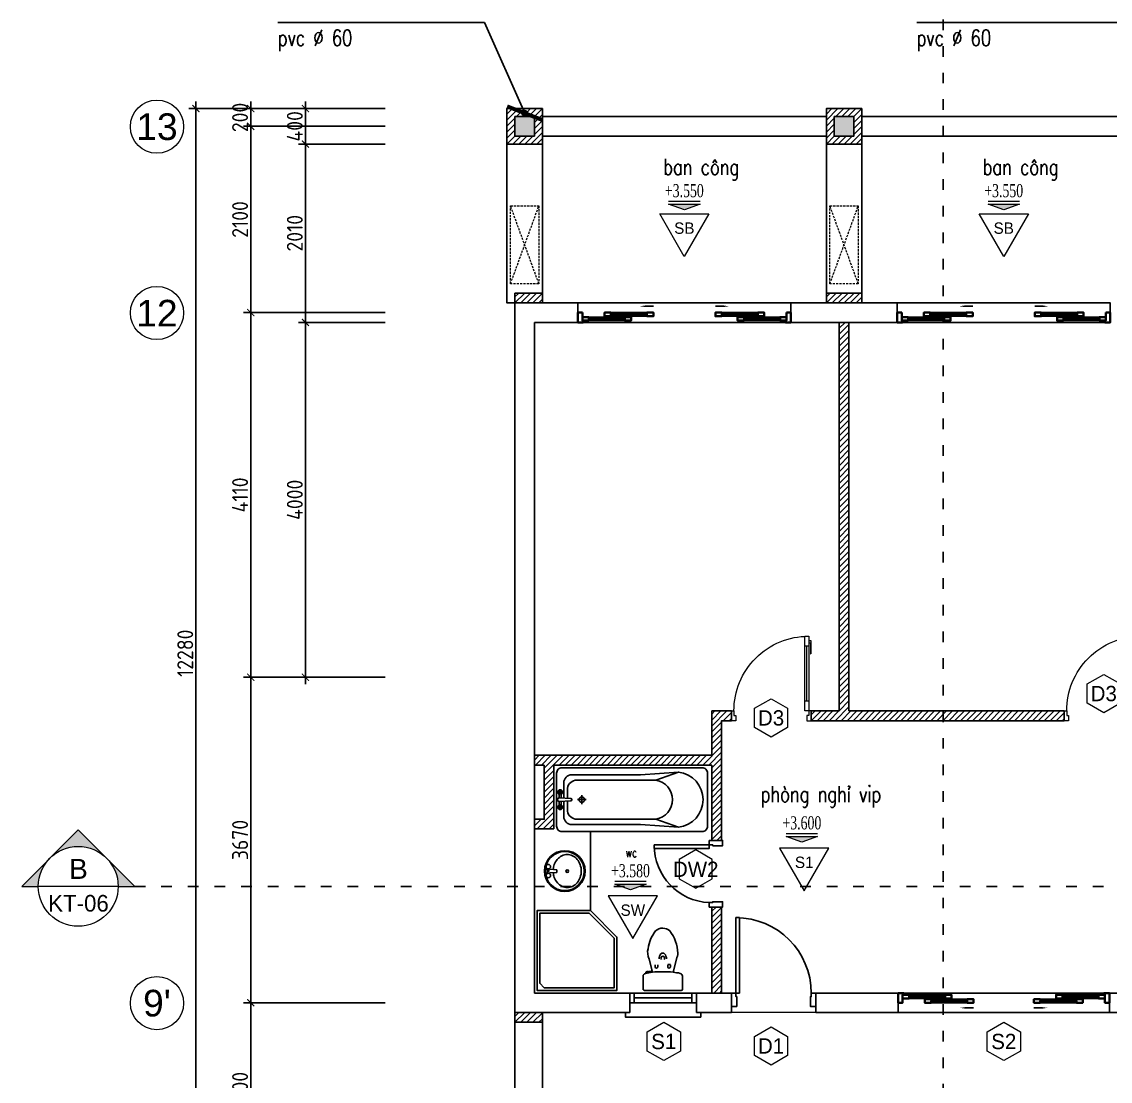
# Model space of a CAD drawing. Header units: inches. Extents: x 7154 to 95401, y -113037 to 84761.
# Drawn here: x 31589 to 43858, y -16847 to -4904 of the extents above; entities that cross this region are included whole.
import ezdxf
from ezdxf.enums import TextEntityAlignment as Align

# ---------------------------------------------------------------- set-up
doc = ezdxf.new("R2010")
doc.units = ezdxf.units.IN
doc.header["$MEASUREMENT"] = 0
doc.linetypes.add('ACAD_ISO03W100', pattern=[30, 12, -18])
doc.linetypes.add('HIDDEN', pattern=[0.375, 0.25, -0.125])
doc.layers.get('DEFPOINTS').update_dxf_attribs({"color": 2})
for name, color, linetype in [('1', 1, 'Continuous'), ('Dim', 144, 'Continuous'), ('HATCH', 8, 'Continuous'), ('MURC', 7, 'Continuous'), ('NOITHAT', 8, 'Continuous'), ('TEXT', 2, 'Continuous'), ('THAY', 9, 'Continuous'), ('tuong', 4, 'Continuous')]:
    doc.layers.add(name, color=color, linetype=linetype)
for name, color, linetype, lineweight in [('HACTH', 252, 'Continuous', 5), ('N-CUA', 254, 'Continuous', 18), ('NETMANH', 43, 'Continuous', 15), ('NEW', 2, 'Continuous', 35), ('ZONES', 7, 'Continuous', 18)]:
    doc.layers.add(name, color=color, linetype=linetype, lineweight=lineweight)
doc.styles.add('ARIALH', font='VnArialH.TTF')
doc.styles.add('AVANTH', font='VnAvantH.TTF')
doc.styles.add('ISOCP', font='isocp.shx')
doc.styles.add('VNS', font='vntimeh.shx', dxfattribs={"width": 0.7})
doc.styles.add('VNSIMLI', font='vnsimli.shx', dxfattribs={"width": 0.75})
doc.dimstyles.new('1-100', dxfattribs={"dimtxt": 180, "dimasz": 80, "dimexe": 80, "dimexo": 0, "dimgap": 30, "dimtad": 1, "dimdec": 0, "dimzin": 0, "dimdsep": 46, "dimtxsty": 'ISOCP', "dimblk1": 'ARCHTICK', "dimblk2": 'ARCHTICK', "dimsah": 1, "dimcen": 0.09, "dimdle": 80, "dimclrd": 8, "dimclre": 8, "dimclrt": 6, "dimadec": 0, "dimazin": 0, "dimtfac": 1, "dimtdec": 0, "dimtix": 1, "dimtmove": 2, "dimatfit": 3, "dimldrblk": 'ARCHTICK', "dimfxl": 80, "dimtolj": 1, "dimtzin": 0, "dimarcsym": 0})
doc.dimstyles.new('100x2nn', dxfattribs={"dimscale": 2, "dimtxt": 180, "dimasz": 80, "dimexe": 80, "dimexo": 0, "dimgap": 30, "dimtad": 1, "dimdec": 0, "dimzin": 0, "dimdsep": 46, "dimtxsty": 'ISOCP', "dimblk1": 'ARCHTICK', "dimblk2": 'ARCHTICK', "dimsah": 1, "dimcen": 0.09, "dimdle": 80, "dimclrd": 8, "dimclre": 8, "dimclrt": 7, "dimadec": 0, "dimazin": 0, "dimtfac": 1, "dimtdec": 0, "dimtmove": 2, "dimatfit": 3, "dimldrblk": 'ARCHTICK', "dimfxl": 80, "dimtolj": 1, "dimtzin": 0, "dimarcsym": 0})

# ---------------------------------------------------------------- blocks, each defined once
blk = doc.blocks.new('_ArchTick')
at = {"color": 0, "linetype": 'ByBlock', "const_width": 0.15}
blk.add_lwpolyline([(-0.5, -0.5), (0.5, 0.5)], dxfattribs=at)
blk = doc.blocks.new('*D64')
at = {"layer": 'DEFPOINTS', "color": 0}
for p in [(35687, -5883), (34787, -6283), (35687, -6283)]:
    blk.add_point(p, dxfattribs=at)
at = {"layer": 'Dim', "color": 8, "lineweight": -2}
for p, q in [((35687, -5883), (34707, -5883)), ((34787, -5883), (34787, -5803)), ((34787, -5883), (34787, -6283)), ((35687, -6283), (34707, -6283)), ((34787, -6283), (34787, -6363))]:
    blk.add_line(p, q, dxfattribs=at)
at = {"layer": 'Dim', "color": 8, "lineweight": -2, "xscale": 80, "yscale": 80, "zscale": 80}
for p, rotation in [((34787, -5883), 270), ((34787, -6283), 90)]:
    blk.add_blockref('_ArchTick', p, dxfattribs=dict(at, rotation=rotation))
at = {"layer": 'Dim', "color": 6, "insert": (34667, -6083), "char_height": 180, "attachment_point": 5, "rotation": 90, "style": 'ISOCP'}
blk.add_mtext('\\A1;400', dxfattribs=at)
blk = doc.blocks.new('*D65')
at = {"layer": 'DEFPOINTS', "color": 0}
for p in [(35687, -6283), (34787, -8293), (35687, -8293)]:
    blk.add_point(p, dxfattribs=at)
at = {"layer": 'Dim', "color": 8, "lineweight": -2}
for p, q in [((34787, -6203), (34787, -8373)), ((35687, -6283), (34707, -6283)), ((35687, -8293), (34707, -8293))]:
    blk.add_line(p, q, dxfattribs=at)
at = {"layer": 'Dim', "color": 8, "lineweight": -2, "xscale": 80, "yscale": 80, "zscale": 80}
for p, rotation in [((34787, -6283), 90), ((34787, -8293), 270)]:
    blk.add_blockref('_ArchTick', p, dxfattribs=dict(at, rotation=rotation))
at = {"layer": 'Dim', "color": 6, "insert": (34667, -7288), "char_height": 180, "attachment_point": 5, "rotation": 90, "style": 'ISOCP'}
blk.add_mtext('\\A1;2010', dxfattribs=at)
blk = doc.blocks.new('*D66')
at = {"layer": 'DEFPOINTS', "color": 0}
for p in [(35687, -8293), (34787, -12293), (35687, -12293)]:
    blk.add_point(p, dxfattribs=at)
at = {"layer": 'Dim', "color": 8, "lineweight": -2}
for p, q in [((34787, -8213), (34787, -12373)), ((35687, -8293), (34707, -8293)), ((35687, -12293), (34707, -12293))]:
    blk.add_line(p, q, dxfattribs=at)
at = {"layer": 'Dim', "color": 8, "lineweight": -2, "xscale": 80, "yscale": 80, "zscale": 80}
for p, rotation in [((34787, -8293), 90), ((34787, -12293), 270)]:
    blk.add_blockref('_ArchTick', p, dxfattribs=dict(at, rotation=rotation))
at = {"layer": 'Dim', "color": 6, "insert": (34667, -10293), "char_height": 180, "attachment_point": 5, "rotation": 90, "style": 'ISOCP'}
blk.add_mtext('\\A1;4000', dxfattribs=at)
blk = doc.blocks.new('*D67')
at = {"layer": 'DEFPOINTS', "color": 0}
for p in [(35687, -6083), (34170, -8183), (35687, -8183)]:
    blk.add_point(p, dxfattribs=at)
at = {"layer": 'Dim', "color": 8, "lineweight": -2}
for p, q in [((34170, -6003), (34170, -8263)), ((35687, -6083), (34090, -6083)), ((35687, -8183), (34090, -8183))]:
    blk.add_line(p, q, dxfattribs=at)
at = {"layer": 'Dim', "color": 8, "lineweight": -2, "xscale": 80, "yscale": 80, "zscale": 80}
for p, rotation in [((34170, -6083), 90), ((34170, -8183), 270)]:
    blk.add_blockref('_ArchTick', p, dxfattribs=dict(at, rotation=rotation))
at = {"layer": 'Dim', "color": 6, "insert": (34050, -7133), "char_height": 180, "attachment_point": 5, "rotation": 90, "style": 'ISOCP'}
blk.add_mtext('\\A1;2100', dxfattribs=at)
blk = doc.blocks.new('*D68')
at = {"layer": 'DEFPOINTS', "color": 0}
for p in [(35687, -8183), (34170, -12293), (35687, -12293)]:
    blk.add_point(p, dxfattribs=at)
at = {"layer": 'Dim', "color": 8, "lineweight": -2}
for p, q in [((35687, -8183), (34090, -8183)), ((34170, -8103), (34170, -12373)), ((35687, -12293), (34090, -12293))]:
    blk.add_line(p, q, dxfattribs=at)
at = {"layer": 'Dim', "color": 8, "lineweight": -2, "xscale": 80, "yscale": 80, "zscale": 80}
for p, rotation in [((34170, -8183), 90), ((34170, -12293), 270)]:
    blk.add_blockref('_ArchTick', p, dxfattribs=dict(at, rotation=rotation))
at = {"layer": 'Dim', "color": 6, "insert": (34050, -10238), "char_height": 180, "attachment_point": 5, "rotation": 90, "style": 'ISOCP'}
blk.add_mtext('\\A1;4110', dxfattribs=at)
blk = doc.blocks.new('*D69')
at = {"layer": 'DEFPOINTS', "color": 0}
for p in [(35687, -12293), (34170, -15963), (35687, -15963)]:
    blk.add_point(p, dxfattribs=at)
at = {"layer": 'Dim', "color": 8, "lineweight": -2}
for p, q in [((34170, -12213), (34170, -16043)), ((35687, -12293), (34090, -12293)), ((35687, -15963), (34090, -15963))]:
    blk.add_line(p, q, dxfattribs=at)
at = {"layer": 'Dim', "color": 8, "lineweight": -2, "xscale": 80, "yscale": 80, "zscale": 80}
for p, rotation in [((34170, -12293), 90), ((34170, -15963), 270)]:
    blk.add_blockref('_ArchTick', p, dxfattribs=dict(at, rotation=rotation))
at = {"layer": 'Dim', "color": 6, "insert": (34050, -14128), "char_height": 180, "attachment_point": 5, "rotation": 90, "style": 'ISOCP'}
blk.add_mtext('\\A1;3670', dxfattribs=at)
blk = doc.blocks.new('*D70')
at = {"layer": 'DEFPOINTS', "color": 0}
for p in [(35687, -15963), (34170, -17963), (35687, -17963)]:
    blk.add_point(p, dxfattribs=at)
at = {"layer": 'Dim', "color": 8, "lineweight": -2}
for p, q in [((34170, -15883), (34170, -18043)), ((35687, -15963), (34090, -15963)), ((35687, -17963), (34090, -17963))]:
    blk.add_line(p, q, dxfattribs=at)
at = {"layer": 'Dim', "color": 8, "lineweight": -2, "xscale": 80, "yscale": 80, "zscale": 80}
for p, rotation in [((34170, -15963), 90), ((34170, -17963), 270)]:
    blk.add_blockref('_ArchTick', p, dxfattribs=dict(at, rotation=rotation))
at = {"layer": 'Dim', "color": 6, "insert": (34050, -16963), "char_height": 180, "attachment_point": 5, "rotation": 90, "style": 'ISOCP'}
blk.add_mtext('\\A1;2000', dxfattribs=at)
blk = doc.blocks.new('AXIS')
at = {"layer": 'ZONES'}
blk.add_circle((0, 0), 300, dxfattribs=at)
at = {"layer": 'ZONES', "style": 'ARIALH'}
blk.add_attdef('TENTRUCDINHVI', text='', height=300, dxfattribs=at).set_placement((0, 0), align=Align.MIDDLE)
blk = doc.blocks.new('*D71')
at = {"layer": 'DEFPOINTS', "color": 0}
for p in [(34170, -5883), (35687, -5883), (35687, -6083)]:
    blk.add_point(p, dxfattribs=at)
at = {"layer": 'Dim', "color": 8, "lineweight": -2}
for p, q in [((35687, -5883), (34090, -5883)), ((34170, -5883), (34170, -5803)), ((34170, -6083), (34170, -5883)), ((35687, -6083), (34090, -6083)), ((34170, -6083), (34170, -6163))]:
    blk.add_line(p, q, dxfattribs=at)
at = {"layer": 'Dim', "color": 8, "lineweight": -2, "xscale": 80, "yscale": 80, "zscale": 80}
for p, rotation in [((34170, -5883), 270), ((34170, -6083), 90)]:
    blk.add_blockref('_ArchTick', p, dxfattribs=dict(at, rotation=rotation))
at = {"layer": 'Dim', "color": 6, "insert": (34050, -5983), "char_height": 180, "attachment_point": 5, "rotation": 90, "style": 'ISOCP'}
blk.add_mtext('\\A1;200', dxfattribs=at)
blk = doc.blocks.new('*D73')
at = {"layer": 'DEFPOINTS', "color": 0}
for p in [(33552, -5883), (35687, -5883), (35687, -18163)]:
    blk.add_point(p, dxfattribs=at)
at = {"layer": 'Dim', "color": 8, "lineweight": -2}
for p, q in [((35687, -5883), (33472, -5883)), ((33552, -18243), (33552, -5803)), ((35687, -18163), (33472, -18163))]:
    blk.add_line(p, q, dxfattribs=at)
at = {"layer": 'Dim', "color": 8, "lineweight": -2, "xscale": 80, "yscale": 80, "zscale": 80}
for p, rotation in [((33552, -5883), 90), ((33552, -18163), 270)]:
    blk.add_blockref('_ArchTick', p, dxfattribs=dict(at, rotation=rotation))
at = {"layer": 'Dim', "color": 6, "insert": (33432, -12023), "char_height": 180, "attachment_point": 5, "rotation": 90, "style": 'ISOCP'}
blk.add_mtext('\\A1;12280', dxfattribs=at)
blk = doc.blocks.new('SEC2')
h = blk.add_hatch(color=256)
h.paths.add_polyline_path([(-849, 0), (-424, 424, 0.198912), (-600, 0)])
h.paths.add_polyline_path([(-424, 424), (0, 849), (424, 424, 0.198912), (0, 600, 0.198912)])
h.paths.add_polyline_path([(600, 0, 0.198912), (424, 424), (849, 0)])
blk.add_lwpolyline([(600, 0), (849, 0), (0, 849), (-849, 0), (-600, 0)])
at = {"layer": 'ZONES'}
blk.add_line((600, 0), (-600, 0), dxfattribs=at)
blk.add_circle((0, 0), 600, dxfattribs=at)
for tag, height, style, p in [('TENMATCAT', 300, 'ARIALH', (4, 262)), ('KT', 250, 'AVANTH', (4, -254))]:
    blk.add_attdef(tag, text='', height=height, dxfattribs=dict(at, style=style)).set_placement(p, align=Align.MIDDLE)
blk = doc.blocks.new('btam_720x1700')
for points in [[(-660, 0), (-60, 0, -0.414214), (0, -60), (0, -1640, -0.414214), (-60, -1700), (-660, -1700, -0.414214), (-720, -1640), (-720, -60, -0.414214)], [(-373, -160, 1), (-347, -160), (-340, -28), (-340, -28, 1), (-380, -28)]]:
    blk.add_lwpolyline(points, format="xyb", close=True)
for points in [[(-580, -1120), (-670, -1375), (-670, -1375), (-640, -946), (-640, -946), (-640, -170, -0.414214), (-550, -80), (-377, -80)], [(-345, -122), (-230, -122, -0.374368), (-140, -230), (-140, -1120, -0.840909), (-580, -1120), (-580, -230, -0.374368), (-490, -122), (-375, -122)], [(-343, -80), (-170, -80, -0.414214), (-80, -170), (-80, -946), (-80, -946), (-50, -1375), (-140, -1120)], [(-50, -1375, -0.887097), (-670, -1375)]]:
    blk.add_lwpolyline(points, format="xyb")
for points in [[(-418, -40), (-472, -40)], [(-445, -67), (-445, -13)], [(-421, -29), (-380, -29)], [(-421, -51), (-379, -51)], [(-299, -51), (-341, -51)], [(-299, -29), (-340, -29)], [(-302, -40), (-248, -40)], [(-275, -67), (-275, -13)], [(-360, -235), (-360, -332)], [(-409, -284), (-311, -284)]]:
    blk.add_lwpolyline(points)
for centre, radius in [((-445, -40), 27), ((-445, -40), 16.2), ((-275, -40), 27), ((-275, -40), 16.2), ((-360, -284), 31.3)]:
    blk.add_circle(centre, radius)
blk = doc.blocks.new('15410stpd02')
for p, q in [((-191, -209), (-189, -197)), ((-131, -217), (-191, -209)), ((-189, -197), (-166, -200)), ((-185, -197), (-184, -194)), ((-171, -199), (-170, -196)), ((-168, -212), (-166, -200)), ((-156, -352), (-119, -204)), ((-129, -203), (-131, -217)), ((-130, -205), (-131, -217)), ((152, -352), (115, -204)), ((55, -290), (85, -290))]:
    blk.add_line(p, q)
blk.add_lwpolyline([(115, -204, 0.023182), (194, -191, 0.332452), (220, -158), (220, -14), (216, -3), (206, 1), (-209, 1, 0.414214), (-224, -14), (-224, -158, 0.332452), (-197, -191, 0.023182), (-119, -204), (-156, -352, 0.164454), (-168, -469, 0.125963), (-84, -669, 0.225274), (-2, -699, 0.221948), (79, -669, 0.155371), (168, -420, 0.098638), (152, -352)], format="xyb", close=True)
for points in [[(-119, -204, 0.049618), (115, -204, -0.049618)], [(-88, -287), (-88, -261, -0.683549), (-59, -261), (-59, -287)], [(-43, -353, 0.174873), (-22, -411, 0.411833), (19, -411, 0.174873), (40, -353, -182.051983)], [(85, -287), (85, -261, 0.683549), (55, -261), (55, -287)]]:
    blk.add_lwpolyline(points, format="xyb")
at = {"extrusion": (0, 0, -1)}
for centre, major_axis, start_param, end_param in [((-177, -197), (11.8, -11.8), 0.331373, 1.527713), ((-2, -363), (-14.9, -14.9), 3.156371, 7.839204)]:
    blk.add_ellipse(centre, major_axis=major_axis, ratio=1, start_param=start_param, end_param=end_param, dxfattribs=at)
blk = doc.blocks.new('A$C493B10EF')
at = {"layer": 'NOITHAT'}
for p, q in [((42, 155), (71, 105)), ((66, 169), (68, 167)), ((74, 165), (144, 197)), ((158, 172), (96, 128)), ((144, 197), (158, 172)), ((94, 121), (96, 119))]:
    blk.add_line(p, q, dxfattribs=at)
blk.add_lwpolyline([(109, 180, -0.064435), (91, 234, -0.091719), (91, 302, -0.103599), (116, 363, -0.113912), (161, 405, -0.113912), (219, 423, -0.103599), (285, 414, -0.091719), (344, 379, -0.084785), (391, 323, -0.084785), (416, 254, -0.091719), (416, 186, -0.103599), (391, 124, -0.113912), (347, 83, -0.113912), (289, 65, -0.103599), (223, 74, -0.091719), (164, 108, -0.064435), (126, 150, -0.084785)], format="xyb", dxfattribs=at)
for centre, radius in [((230, 230), 230), ((230, 230), 220), ((254, 244), 15), ((44, 180), 25), ((69, 137), 8), ((94, 94), 25)]:
    blk.add_circle(centre, radius, dxfattribs=at)
for centre, start, end in [((72, 169), 210, 294.6091), ((98, 124), 125.3909, 210)]:
    blk.add_arc(centre, 5, start, end, dxfattribs=at)
blk = doc.blocks.new('CAODO')
blk.add_hatch(color=256).paths.add_polyline_path([(0, 0), (-225, 80), (225, 80)])
blk.add_line((-225, 124), (225, 124))
blk.add_lwpolyline([(0, 0), (-225, 80), (225, 80), (0, 0)])
at = {"layer": 'ZONES', "style": 'VNS', "width": 0.7}
blk.add_attdef('CAODO', text='', height=187, dxfattribs=at).set_placement((0, 274), align=Align.MIDDLE)
blk = doc.blocks.new('MAT')
blk.add_lwpolyline([(-11, 95), (508, 995), (-531, 995)], close=True)
at = {"layer": 'ZONES', "style": 'AVANTH'}
blk.add_attdef('DS', text='', height=240, dxfattribs=at).set_placement((-11, 695), align=Align.MIDDLE)
blk = doc.blocks.new('D-W')
blk.add_lwpolyline([(0, 0), (-260, -150), (-260, -450), (0, -600), (260, -450), (260, -150)], close=True)
at = {"layer": 'ZONES', "style": 'AVANTH'}
blk.add_attdef('DS', text='', height=240, dxfattribs=at).set_placement((0, -300), align=Align.MIDDLE)
blk = doc.blocks.new('c900')
blk.add_line((51, 224), (51, 839))
for points in [[(29, 903), (4, 903), (4, 755)], [(29, 878), (9, 878), (9, 755), (4, 755)], [(29, 839), (74, 839), (74, 953), (29, 953), (29, 839)], [(74, 224), (74, 869)], [(29, 854), (29, 209)], [(74, 224), (29, 224), (29, 110), (74, 110), (74, 224)]]:
    blk.add_lwpolyline(points)
for points in [[(0, 0), (0, 110), (29, 110), (29, 57), (50, 57), (50, 0)], [(900, 0), (900, 110), (871, 110), (871, 57), (850, 57), (850, 0)]]:
    blk.add_lwpolyline(points, close=True)
at = {"layer": 'NETMANH'}
blk.add_arc((33, 114), 838, 359.6929, 90.3071, dxfattribs=at)

msp = doc.modelspace()

# ---------------------------------------------------------------- hatches: boundary and pattern name
at = {"layer": 'HACTH'}
h = msp.add_hatch(dxfattribs=at)
h.set_pattern_fill('ANSI31', color=256, scale=15, style=0)
h.set_pattern_definition([(45, (37058.09, -6283.284), (-33.676, 33.676), [])])
h.paths.add_polyline_path([(37458.1, -5883.3), (37058.1, -5883.3), (37058.1, -6283.3), (37458.1, -6283.3)])
h.paths.add_polyline_path([(37368.1, -5973.3), (37368.1, -6193.3), (37148.1, -6193.3), (37148.1, -5973.3)], flags=16)
h.paths.add_polyline_path([(37228.1, -5934.5, -1), (37288.1, -5934.5, -1)], flags=16)
h = msp.add_hatch(dxfattribs=at)
h.set_pattern_fill('ANSI31', color=256, scale=15, style=0)
h.set_pattern_definition([(45, (40658.09, -6283.284), (-33.676, 33.676), [])])
h.paths.add_polyline_path([(41058.1, -5883.3), (40658.1, -5883.3), (40658.1, -6283.3), (41058.1, -6283.3)])
h.paths.add_polyline_path([(40968.1, -5973.3), (40968.1, -6193.3), (40748.1, -6193.3), (40748.1, -5973.3)], flags=16)
h = msp.add_hatch(dxfattribs=at)
h.set_pattern_fill('ANSI31', color=256, scale=15, style=0)
h.set_pattern_definition([(45, (37148.09, -8073.284), (-33.676, 33.676), [])])
h.paths.add_polyline_path([(37458.1, -7963.3), (37148.1, -7963.3), (37148.1, -8073.3), (37458.1, -8073.3)])
h = msp.add_hatch(dxfattribs=at)
h.set_pattern_fill('ANSI31', color=256, scale=15, style=0)
h.set_pattern_definition([(45, (40658.09, -8073.22), (-33.676, 33.676), [])])
h.paths.add_polyline_path([(41058.1, -7963.3), (40658.1, -7963.3), (40658.1, -8073.2), (41058.1, -8073.2)])
h = msp.add_hatch(dxfattribs=at)
h.set_pattern_fill('ANSI31', color=256, scale=15, style=0)
h.set_pattern_definition([(45, (40488.09, -12783.284), (-33.67596, 33.67596), [])])
h.paths.add_polyline_path([(43338.1, -12673.3), (40913.1, -12673.3), (40913.1, -8293.1), (40803.1, -8293.1), (40803.1, -12673.3), (40488.1, -12673.3), (40488.1, -12783.3), (43338.1, -12783.3)])
h = msp.add_hatch(dxfattribs=at)
h.set_pattern_fill('ANSI31', color=256, scale=15, style=0)
h.set_pattern_definition([(45, (37368.09, -15853.284), (-33.67596, 33.67596), [])])
h.paths.add_polyline_path([(39478.1, -14883.3), (39368.1, -14883.3), (39368.1, -15853.3), (39478.1, -15853.3)])
h.paths.add_polyline_path([(39478.1, -12783.3), (39588.1, -12783.3), (39588.1, -12673.3), (39368.1, -12673.3), (39368.1, -13173.3), (37368.1, -13173.3), (37368.1, -13283.3), (37478.1, -13283.3), (37478.1, -13893.3), (37368.1, -13893.3), (37368.1, -14003.3), (37588.1, -14003.3), (37588.1, -13283.3), (37868.1, -13283.3), (39368.1, -13283.3), (39368.1, -14133.3), (39478.1, -14133.3)])
h = msp.add_hatch(dxfattribs=at)
h.set_pattern_fill('ANSI31', color=256, scale=15, style=0)
h.set_pattern_definition([(45, (37148.09, -16183.284), (-33.676, 33.676), [])])
h.paths.add_polyline_path([(37458.1, -16073.3), (37148.1, -16073.3), (37148.1, -16183.3), (37458.1, -16183.3)])
at = {"layer": 'HATCH'}
for points in [[(37368.1, -6193.3), (37148.1, -6193.3), (37148.1, -5973.3), (37368.1, -5973.3)], [(40968.1, -6193.3), (40748.1, -6193.3), (40748.1, -5973.3), (40968.1, -5973.3)]]:
    msp.add_hatch(color=256, dxfattribs=at).paths.add_polyline_path(points)

# ---------------------------------------------------------------- linework, layer by layer
at = {"layer": '1', "linetype": 'ACAD_ISO03W100', "ltscale": 10}
msp.add_line((41973.9, -22998.2), (41973.9, -3204.6), dxfattribs=at)
msp.add_lwpolyline([(32862.1, -14650.5), (61609, -14650.5), (61609, -9890.9), (69582.8, -9890.9)], dxfattribs=at)
at = {"layer": 'HACTH', "linetype": 'HIDDEN', "ltscale": 100}
for p, q in [((37417.9, -7857.6), (37098.3, -6980.2)), ((37098.3, -7857.6), (37417.9, -6980.2)), ((41017.9, -7857.6), (40698.3, -6980.2)), ((40698.3, -7857.6), (41017.9, -6980.2))]:
    msp.add_line(p, q, dxfattribs=at)
at = {"layer": 'HACTH'}
msp.add_line((40538.1, -16073.3), (39588.1, -16073.3), dxfattribs=at)
at = {"layer": 'HACTH', "linetype": 'HIDDEN', "ltscale": 100}
for points in [[(37417.9, -7857.6), (37098.3, -7857.6), (37098.3, -6980.2), (37417.9, -6980.2)], [(41017.9, -7857.6), (40698.3, -7857.6), (40698.3, -6980.2), (41017.9, -6980.2)]]:
    msp.add_lwpolyline(points, close=True, dxfattribs=at)
at = {"layer": 'HATCH', "linetype": 'Continuous'}
msp.add_line((41528.1, -15853.3), (43788.1, -15853.3), dxfattribs=at)
for points in [[(37858.1, -8073.3), (40258.1, -8073.3), (40258.1, -8293.3), (37858.1, -8293.3)], [(41458.1, -8073.1), (43858.1, -8073.1), (43858.1, -8293.3), (41458.1, -8293.3)]]:
    msp.add_lwpolyline(points, close=True, dxfattribs=at)
at = {"layer": 'MURC'}
for p, q in [((38622.8, -8111.3), (38708.1, -8111.3)), ((39493.4, -8111.3), (39408.1, -8111.3)), ((42222.8, -8111.3), (42308.1, -8111.3)), ((43093.4, -8111.3), (43008.1, -8111.3)), ((42232.8, -16020.3), (42318.1, -16020.3)), ((43083.4, -16020.3), (42998.1, -16020.3))]:
    msp.add_line(p, q, dxfattribs=at)
for points in [[(38636.1, -8206.3), (38230.1, -8206.3), (38230.1, -8200.3), (38636.1, -8200.3)], [(39480.1, -8206.3), (39886.1, -8206.3), (39886.1, -8200.3), (39480.1, -8200.3)], [(42236.1, -8206.3), (41830.1, -8206.3), (41830.1, -8200.3), (42236.1, -8200.3)], [(43080.1, -8206.3), (43486.1, -8206.3), (43486.1, -8200.3), (43080.1, -8200.3)], [(38386.1, -8256.3), (37980.1, -8256.3), (37980.1, -8250.3), (38386.1, -8250.3)], [(39730.1, -8256.3), (40136.1, -8256.3), (40136.1, -8250.3), (39730.1, -8250.3)], [(41986.1, -8256.3), (41580.1, -8256.3), (41580.1, -8250.3), (41986.1, -8250.3)], [(43330.1, -8256.3), (43736.1, -8256.3), (43736.1, -8250.3), (43330.1, -8250.3)], [(41996.1, -15890.3), (41590.1, -15890.3), (41590.1, -15896.3), (41996.1, -15896.3)], [(42246.1, -15940.3), (41840.1, -15940.3), (41840.1, -15946.3), (42246.1, -15946.3)], [(43070.1, -15940.3), (43476.1, -15940.3), (43476.1, -15946.3), (43070.1, -15946.3)], [(43320.1, -15890.3), (43726.1, -15890.3), (43726.1, -15896.3), (43320.1, -15896.3)]]:
    msp.add_lwpolyline(points, close=True, dxfattribs=at)
at = {"layer": 'NEW'}
for points in [[(37908.1, -8183.3), (37858.1, -8183.3), (37858.1, -8293.3), (37918.1, -8293.3), (37918.1, -8273.3)], [(37908.1, -8183.3), (37908.1, -8273.3), (37972.1, -8273.3), (37972.1, -8271.3), (37974.1, -8271.3), (37974.1, -8273.3), (37980.1, -8273.3), (37980.1, -8271.3), (37986.1, -8265.3), (37988.1, -8265.3), (37988.1, -8256.3), (37980.1, -8256.3), (37980.1, -8233.3), (37974.1, -8233.3), (37974.1, -8235.3), (37972.1, -8235.3), (37972.1, -8233.3), (37908.1, -8233.3)], [(40208.1, -8183.3), (40208.1, -8273.3), (40144.1, -8273.3), (40144.1, -8271.3), (40142.1, -8271.3), (40142.1, -8273.3), (40136.1, -8273.3), (40136.1, -8271.3), (40130.1, -8265.3), (40128.1, -8265.3), (40128.1, -8256.3), (40136.1, -8256.3), (40136.1, -8233.3), (40142.1, -8233.3), (40142.1, -8235.3), (40144.1, -8235.3), (40144.1, -8233.3), (40208.1, -8233.3)], [(40208.1, -8183.3), (40258.1, -8183.3), (40258.1, -8293.3), (40198.1, -8293.3), (40198.1, -8273.3)], [(41508.1, -8183.3), (41458.1, -8183.3), (41458.1, -8293.3), (41518.1, -8293.3), (41518.1, -8273.3)], [(41508.1, -8183.3), (41508.1, -8273.3), (41572.1, -8273.3), (41572.1, -8271.3), (41574.1, -8271.3), (41574.1, -8273.3), (41580.1, -8273.3), (41580.1, -8271.3), (41586.1, -8265.3), (41588.1, -8265.3), (41588.1, -8256.3), (41580.1, -8256.3), (41580.1, -8233.3), (41574.1, -8233.3), (41574.1, -8235.3), (41572.1, -8235.3), (41572.1, -8233.3), (41508.1, -8233.3)], [(43808.1, -8183.3), (43808.1, -8273.3), (43744.1, -8273.3), (43744.1, -8271.3), (43742.1, -8271.3), (43742.1, -8273.3), (43736.1, -8273.3), (43736.1, -8271.3), (43730.1, -8265.3), (43728.1, -8265.3), (43728.1, -8256.3), (43736.1, -8256.3), (43736.1, -8233.3), (43742.1, -8233.3), (43742.1, -8235.3), (43744.1, -8235.3), (43744.1, -8233.3), (43808.1, -8233.3)], [(43808.1, -8183.3), (43858.1, -8183.3), (43858.1, -8293.3), (43798.1, -8293.3), (43798.1, -8273.3)], [(41518.1, -15873.3), (41518.1, -15873.3), (41518.1, -15963.3), (41468.1, -15963.3), (41468.1, -15853.3), (41528.1, -15853.3), (41528.1, -15873.3)], [(41518.1, -15873.3), (41582.1, -15873.3), (41582.1, -15875.3), (41584.1, -15875.3), (41584.1, -15873.3), (41590.1, -15873.3), (41590.1, -15875.3), (41596.1, -15881.3), (41598.1, -15881.3), (41598.1, -15890.3), (41590.1, -15890.3), (41590.1, -15913.3), (41584.1, -15913.3), (41584.1, -15911.3), (41582.1, -15911.3), (41582.1, -15913.3), (41518.1, -15913.3)], [(43798.1, -15873.3), (43734.1, -15873.3), (43734.1, -15875.3), (43732.1, -15875.3), (43732.1, -15873.3), (43726.1, -15873.3), (43726.1, -15875.3), (43720.1, -15881.3), (43718.1, -15881.3), (43718.1, -15890.3), (43726.1, -15890.3), (43726.1, -15913.3), (43732.1, -15913.3), (43732.1, -15911.3), (43734.1, -15911.3), (43734.1, -15913.3), (43798.1, -15913.3)], [(43798.1, -15873.3), (43798.1, -15873.3), (43798.1, -15963.3), (43848.1, -15963.3), (43848.1, -15853.3), (43788.1, -15853.3), (43788.1, -15873.3)]]:
    msp.add_lwpolyline(points, dxfattribs=at)
for points in [[(38222.1, -8183.3), (38158.1, -8183.3), (38158.1, -8223.3), (38222.1, -8223.3), (38222.1, -8223.3), (38222.1, -8221.3), (38224.1, -8221.3), (38224.1, -8223.3), (38230.1, -8223.3), (38230.1, -8221.3), (38236.1, -8215.3), (38238.1, -8215.3), (38238.1, -8206.3), (38230.1, -8206.3), (38230.1, -8183.3), (38224.1, -8183.3), (38224.1, -8185.3), (38222.1, -8185.3)], [(38644.1, -8183.3), (38708.1, -8183.3), (38708.1, -8223.3), (38644.1, -8223.3), (38644.1, -8223.3), (38644.1, -8221.3), (38642.1, -8221.3), (38642.1, -8223.3), (38636.1, -8223.3), (38636.1, -8221.3), (38630.1, -8215.3), (38628.1, -8215.3), (38628.1, -8206.3), (38636.1, -8206.3), (38636.1, -8183.3), (38642.1, -8183.3), (38642.1, -8185.3), (38644.1, -8185.3)], [(39472.1, -8183.3), (39408.1, -8183.3), (39408.1, -8223.3), (39472.1, -8223.3), (39472.1, -8223.3), (39472.1, -8221.3), (39474.1, -8221.3), (39474.1, -8223.3), (39480.1, -8223.3), (39480.1, -8221.3), (39486.1, -8215.3), (39488.1, -8215.3), (39488.1, -8206.3), (39480.1, -8206.3), (39480.1, -8183.3), (39474.1, -8183.3), (39474.1, -8185.3), (39472.1, -8185.3)], [(39894.1, -8183.3), (39958.1, -8183.3), (39958.1, -8223.3), (39894.1, -8223.3), (39894.1, -8223.3), (39894.1, -8221.3), (39892.1, -8221.3), (39892.1, -8223.3), (39886.1, -8223.3), (39886.1, -8221.3), (39880.1, -8215.3), (39878.1, -8215.3), (39878.1, -8206.3), (39886.1, -8206.3), (39886.1, -8183.3), (39892.1, -8183.3), (39892.1, -8185.3), (39894.1, -8185.3)], [(41822.1, -8183.3), (41758.1, -8183.3), (41758.1, -8223.3), (41822.1, -8223.3), (41822.1, -8223.3), (41822.1, -8221.3), (41824.1, -8221.3), (41824.1, -8223.3), (41830.1, -8223.3), (41830.1, -8221.3), (41836.1, -8215.3), (41838.1, -8215.3), (41838.1, -8206.3), (41830.1, -8206.3), (41830.1, -8183.3), (41824.1, -8183.3), (41824.1, -8185.3), (41822.1, -8185.3)], [(42244.1, -8183.3), (42308.1, -8183.3), (42308.1, -8223.3), (42244.1, -8223.3), (42244.1, -8223.3), (42244.1, -8221.3), (42242.1, -8221.3), (42242.1, -8223.3), (42236.1, -8223.3), (42236.1, -8221.3), (42230.1, -8215.3), (42228.1, -8215.3), (42228.1, -8206.3), (42236.1, -8206.3), (42236.1, -8183.3), (42242.1, -8183.3), (42242.1, -8185.3), (42244.1, -8185.3)], [(43072.1, -8183.3), (43008.1, -8183.3), (43008.1, -8223.3), (43072.1, -8223.3), (43072.1, -8223.3), (43072.1, -8221.3), (43074.1, -8221.3), (43074.1, -8223.3), (43080.1, -8223.3), (43080.1, -8221.3), (43086.1, -8215.3), (43088.1, -8215.3), (43088.1, -8206.3), (43080.1, -8206.3), (43080.1, -8183.3), (43074.1, -8183.3), (43074.1, -8185.3), (43072.1, -8185.3)], [(43494.1, -8183.3), (43558.1, -8183.3), (43558.1, -8223.3), (43494.1, -8223.3), (43494.1, -8223.3), (43494.1, -8221.3), (43492.1, -8221.3), (43492.1, -8223.3), (43486.1, -8223.3), (43486.1, -8221.3), (43480.1, -8215.3), (43478.1, -8215.3), (43478.1, -8206.3), (43486.1, -8206.3), (43486.1, -8183.3), (43492.1, -8183.3), (43492.1, -8185.3), (43494.1, -8185.3)], [(38394.1, -8233.3), (38458.1, -8233.3), (38458.1, -8273.3), (38394.1, -8273.3), (38394.1, -8273.3), (38394.1, -8271.3), (38392.1, -8271.3), (38392.1, -8273.3), (38386.1, -8273.3), (38386.1, -8271.3), (38380.1, -8265.3), (38378.1, -8265.3), (38378.1, -8256.3), (38386.1, -8256.3), (38386.1, -8233.3), (38392.1, -8233.3), (38392.1, -8235.3), (38394.1, -8235.3)], [(39722.1, -8233.3), (39658.1, -8233.3), (39658.1, -8273.3), (39722.1, -8273.3), (39722.1, -8273.3), (39722.1, -8271.3), (39724.1, -8271.3), (39724.1, -8273.3), (39730.1, -8273.3), (39730.1, -8271.3), (39736.1, -8265.3), (39738.1, -8265.3), (39738.1, -8256.3), (39730.1, -8256.3), (39730.1, -8233.3), (39724.1, -8233.3), (39724.1, -8235.3), (39722.1, -8235.3)], [(41994.1, -8233.3), (42058.1, -8233.3), (42058.1, -8273.3), (41994.1, -8273.3), (41994.1, -8273.3), (41994.1, -8271.3), (41992.1, -8271.3), (41992.1, -8273.3), (41986.1, -8273.3), (41986.1, -8271.3), (41980.1, -8265.3), (41978.1, -8265.3), (41978.1, -8256.3), (41986.1, -8256.3), (41986.1, -8233.3), (41992.1, -8233.3), (41992.1, -8235.3), (41994.1, -8235.3)], [(43322.1, -8233.3), (43258.1, -8233.3), (43258.1, -8273.3), (43322.1, -8273.3), (43322.1, -8273.3), (43322.1, -8271.3), (43324.1, -8271.3), (43324.1, -8273.3), (43330.1, -8273.3), (43330.1, -8271.3), (43336.1, -8265.3), (43338.1, -8265.3), (43338.1, -8256.3), (43330.1, -8256.3), (43330.1, -8233.3), (43324.1, -8233.3), (43324.1, -8235.3), (43322.1, -8235.3)], [(41832.1, -15963.3), (41768.1, -15963.3), (41768.1, -15923.3), (41832.1, -15923.3), (41832.1, -15923.3), (41832.1, -15925.3), (41834.1, -15925.3), (41834.1, -15923.3), (41840.1, -15923.3), (41840.1, -15925.3), (41846.1, -15931.3), (41848.1, -15931.3), (41848.1, -15940.3), (41840.1, -15940.3), (41840.1, -15963.3), (41834.1, -15963.3), (41834.1, -15961.3), (41832.1, -15961.3)], [(42004.1, -15913.3), (42068.1, -15913.3), (42068.1, -15873.3), (42004.1, -15873.3), (42004.1, -15873.3), (42004.1, -15875.3), (42002.1, -15875.3), (42002.1, -15873.3), (41996.1, -15873.3), (41996.1, -15875.3), (41990.1, -15881.3), (41988.1, -15881.3), (41988.1, -15890.3), (41996.1, -15890.3), (41996.1, -15913.3), (42002.1, -15913.3), (42002.1, -15911.3), (42004.1, -15911.3)], [(42254.1, -15963.3), (42318.1, -15963.3), (42318.1, -15923.3), (42254.1, -15923.3), (42254.1, -15923.3), (42254.1, -15925.3), (42252.1, -15925.3), (42252.1, -15923.3), (42246.1, -15923.3), (42246.1, -15925.3), (42240.1, -15931.3), (42238.1, -15931.3), (42238.1, -15940.3), (42246.1, -15940.3), (42246.1, -15963.3), (42252.1, -15963.3), (42252.1, -15961.3), (42254.1, -15961.3)], [(43062.1, -15963.3), (42998.1, -15963.3), (42998.1, -15923.3), (43062.1, -15923.3), (43062.1, -15923.3), (43062.1, -15925.3), (43064.1, -15925.3), (43064.1, -15923.3), (43070.1, -15923.3), (43070.1, -15925.3), (43076.1, -15931.3), (43078.1, -15931.3), (43078.1, -15940.3), (43070.1, -15940.3), (43070.1, -15963.3), (43064.1, -15963.3), (43064.1, -15961.3), (43062.1, -15961.3)], [(43312.1, -15913.3), (43248.1, -15913.3), (43248.1, -15873.3), (43312.1, -15873.3), (43312.1, -15873.3), (43312.1, -15875.3), (43314.1, -15875.3), (43314.1, -15873.3), (43320.1, -15873.3), (43320.1, -15875.3), (43326.1, -15881.3), (43328.1, -15881.3), (43328.1, -15890.3), (43320.1, -15890.3), (43320.1, -15913.3), (43314.1, -15913.3), (43314.1, -15911.3), (43312.1, -15911.3)], [(43484.1, -15963.3), (43548.1, -15963.3), (43548.1, -15923.3), (43484.1, -15923.3), (43484.1, -15923.3), (43484.1, -15925.3), (43482.1, -15925.3), (43482.1, -15923.3), (43476.1, -15923.3), (43476.1, -15925.3), (43470.1, -15931.3), (43468.1, -15931.3), (43468.1, -15940.3), (43476.1, -15940.3), (43476.1, -15963.3), (43482.1, -15963.3), (43482.1, -15961.3), (43484.1, -15961.3)]]:
    msp.add_lwpolyline(points, close=True, dxfattribs=at)
at = {"layer": 'NOITHAT', "linetype": 'Continuous', "ltscale": 3}
msp.add_line((37998.1, -14923.3), (37998.1, -14033.3), dxfattribs=at)
at = {"layer": 'NOITHAT'}
for points in [[(39338.1, -14133.3), (39338.1, -14223.3), (38718.1, -14223.3), (38718.1, -14183.3), (39378.1, -14183.3)], [(39338.1, -14133.3), (39488.1, -14133.3), (39488.1, -14193.3), (39378.1, -14193.3), (39378.1, -14183.3)], [(39678.1, -15853.3), (39588.1, -15853.3), (39588.1, -16003.3), (39648.1, -16003.3), (39648.1, -15893.3), (39638.1, -15893.3), (39638.1, -15003.3)], [(39678.1, -15853.3), (39678.1, -15003.3), (39638.1, -15003.3)]]:
    msp.add_lwpolyline(points, dxfattribs=at)
for points in [[(39338.1, -14883.3), (39488.1, -14883.3), (39488.1, -14823.3), (39378.1, -14823.3), (39378.1, -14833.3), (39338.1, -14833.3)], [(40538.1, -15853.3), (40538.1, -16003.3), (40478.1, -16003.3), (40478.1, -15893.3), (40488.1, -15893.3), (40488.1, -15853.3)]]:
    msp.add_lwpolyline(points, close=True, dxfattribs=at)
at = {"layer": 'NOITHAT', "linetype": 'Continuous', "ltscale": 3}
for points in [[(37998.1, -14923.3), (37398.1, -14923.3), (37398.1, -15823.3), (38298.1, -15823.3), (38298.1, -15223.3)], [(37985.7, -14953.3), (37428.1, -14953.3), (37428.1, -15743.3), (37478.1, -15793.3), (38268.1, -15793.3), (38268.1, -15235.7)]]:
    msp.add_lwpolyline(points, close=True, dxfattribs=at)
at = {"layer": 'NOITHAT'}
for centre, radius, start, end in [((39364.3, -14187.6), 646.2, 179.61825, 267.67537), ((39638.1, -15853.3), 850, 0, 90)]:
    msp.add_arc(centre, radius, start, end, dxfattribs=at)
at = {"layer": 'THAY', "ltscale": 400}
for p, q in [((37458.1, -5973.3), (40658.1, -5973.3)), ((41058.1, -5973.3), (44258.1, -5973.3)), ((37458.1, -6193.3), (40658.1, -6193.3)), ((41058.1, -6193.3), (44258.1, -6193.3))]:
    msp.add_line(p, q, dxfattribs=at)
at = {"layer": 'THAY'}
for p, q in [((38443.1, -15853.3), (39193.1, -15853.3)), ((38493.1, -15853.3), (38493.1, -15963.3)), ((38493.1, -15908.3), (39143.1, -15908.3)), ((38443.1, -15963.3), (39193.1, -15963.3))]:
    msp.add_line(p, q, dxfattribs=at)
at = {"layer": 'THAY', "ltscale": 400}
for points in [[(37148.1, -8073.1), (37058.1, -8073.1), (37058.1, -6283.3), (37458.1, -6283.3), (37458.1, -8073.1)], [(40658.1, -8073.1), (40658.1, -8073.1), (40658.1, -6283.3), (41058.1, -6283.3), (41058.1, -8073.1)]]:
    msp.add_lwpolyline(points, dxfattribs=at)
at = {"layer": 'THAY'}
for points in [[(38230.1, -8183.3), (38636.1, -8183.3)], [(39886.1, -8183.3), (39480.1, -8183.3)], [(41830.1, -8183.3), (42236.1, -8183.3)], [(43486.1, -8183.3), (43080.1, -8183.3)], [(37980.1, -8233.3), (38386.1, -8233.3)], [(37980.1, -8273.3), (38386.1, -8273.3)], [(38230.1, -8223.3), (38636.1, -8223.3)], [(39886.1, -8223.3), (39480.1, -8223.3)], [(40136.1, -8233.3), (39730.1, -8233.3)], [(40136.1, -8273.3), (39730.1, -8273.3)], [(41580.1, -8233.3), (41986.1, -8233.3)], [(41580.1, -8273.3), (41986.1, -8273.3)], [(41830.1, -8223.3), (42236.1, -8223.3)], [(43486.1, -8223.3), (43080.1, -8223.3)], [(43736.1, -8233.3), (43330.1, -8233.3)], [(43736.1, -8273.3), (43330.1, -8273.3)], [(41590.1, -15873.3), (41996.1, -15873.3)], [(41590.1, -15913.3), (41996.1, -15913.3)], [(41840.1, -15923.3), (42246.1, -15923.3)], [(43476.1, -15923.3), (43070.1, -15923.3)], [(43726.1, -15873.3), (43320.1, -15873.3)], [(43726.1, -15913.3), (43320.1, -15913.3)], [(41840.1, -15963.3), (42246.1, -15963.3)], [(43476.1, -15963.3), (43070.1, -15963.3)], [(38393.1, -16073.3), (38393.1, -16123.3), (39243.1, -16123.3), (39243.1, -16073.3)]]:
    msp.add_lwpolyline(points, dxfattribs=at)
at = {"layer": 'THAY', "color": 7}
for points in [[(38230.1, -8185.3), (38230.1, -8200.3), (38230.1, -8200.3), (38238.1, -8200.3), (38238.1, -8191.3), (38236.1, -8191.3)], [(38636.1, -8185.3), (38636.1, -8200.3), (38636.1, -8200.3), (38628.1, -8200.3), (38628.1, -8191.3), (38630.1, -8191.3)], [(39480.1, -8185.3), (39480.1, -8200.3), (39480.1, -8200.3), (39488.1, -8200.3), (39488.1, -8191.3), (39486.1, -8191.3)], [(39886.1, -8185.3), (39886.1, -8200.3), (39886.1, -8200.3), (39878.1, -8200.3), (39878.1, -8191.3), (39880.1, -8191.3)], [(41830.1, -8185.3), (41830.1, -8200.3), (41830.1, -8200.3), (41838.1, -8200.3), (41838.1, -8191.3), (41836.1, -8191.3)], [(42236.1, -8185.3), (42236.1, -8200.3), (42236.1, -8200.3), (42228.1, -8200.3), (42228.1, -8191.3), (42230.1, -8191.3)], [(43080.1, -8185.3), (43080.1, -8200.3), (43080.1, -8200.3), (43088.1, -8200.3), (43088.1, -8191.3), (43086.1, -8191.3)], [(43486.1, -8185.3), (43486.1, -8200.3), (43486.1, -8200.3), (43478.1, -8200.3), (43478.1, -8191.3), (43480.1, -8191.3)], [(37980.1, -8235.3), (37980.1, -8250.3), (37980.1, -8250.3), (37988.1, -8250.3), (37988.1, -8241.3), (37986.1, -8241.3)], [(38386.1, -8235.3), (38386.1, -8250.3), (38386.1, -8250.3), (38378.1, -8250.3), (38378.1, -8241.3), (38380.1, -8241.3)], [(39730.1, -8235.3), (39730.1, -8250.3), (39730.1, -8250.3), (39738.1, -8250.3), (39738.1, -8241.3), (39736.1, -8241.3)], [(40136.1, -8235.3), (40136.1, -8250.3), (40136.1, -8250.3), (40128.1, -8250.3), (40128.1, -8241.3), (40130.1, -8241.3)], [(41580.1, -8235.3), (41580.1, -8250.3), (41580.1, -8250.3), (41588.1, -8250.3), (41588.1, -8241.3), (41586.1, -8241.3)], [(41986.1, -8235.3), (41986.1, -8250.3), (41986.1, -8250.3), (41978.1, -8250.3), (41978.1, -8241.3), (41980.1, -8241.3)], [(43330.1, -8235.3), (43330.1, -8250.3), (43330.1, -8250.3), (43338.1, -8250.3), (43338.1, -8241.3), (43336.1, -8241.3)], [(43736.1, -8235.3), (43736.1, -8250.3), (43736.1, -8250.3), (43728.1, -8250.3), (43728.1, -8241.3), (43730.1, -8241.3)], [(41590.1, -15911.3), (41590.1, -15896.3), (41590.1, -15896.3), (41598.1, -15896.3), (41598.1, -15905.3), (41596.1, -15905.3)], [(41840.1, -15961.3), (41840.1, -15946.3), (41840.1, -15946.3), (41848.1, -15946.3), (41848.1, -15955.3), (41846.1, -15955.3)], [(41996.1, -15911.3), (41996.1, -15896.3), (41996.1, -15896.3), (41988.1, -15896.3), (41988.1, -15905.3), (41990.1, -15905.3)], [(42246.1, -15961.3), (42246.1, -15946.3), (42246.1, -15946.3), (42238.1, -15946.3), (42238.1, -15955.3), (42240.1, -15955.3)], [(43070.1, -15961.3), (43070.1, -15946.3), (43070.1, -15946.3), (43078.1, -15946.3), (43078.1, -15955.3), (43076.1, -15955.3)], [(43320.1, -15911.3), (43320.1, -15896.3), (43320.1, -15896.3), (43328.1, -15896.3), (43328.1, -15905.3), (43326.1, -15905.3)], [(43476.1, -15961.3), (43476.1, -15946.3), (43476.1, -15946.3), (43468.1, -15946.3), (43468.1, -15955.3), (43470.1, -15955.3)], [(43726.1, -15911.3), (43726.1, -15896.3), (43726.1, -15896.3), (43718.1, -15896.3), (43718.1, -15905.3), (43720.1, -15905.3)]]:
    msp.add_lwpolyline(points, close=True, dxfattribs=at)
at = {"layer": 'THAY', "ltscale": 400}
for points in [[(41468.1, -15853.3), (43848.1, -15853.3), (43848.1, -16073.3), (41468.1, -16073.3)], [(37148.1, -17763.3), (37458.1, -17763.3), (37458.1, -16183.3), (37148.1, -16183.3)]]:
    msp.add_lwpolyline(points, close=True, dxfattribs=at)
at = {"layer": 'THAY', "color": 8}
for points in [[(41590.1, -15875.3), (41996.1, -15875.3)], [(41590.1, -15911.3), (41996.1, -15911.3)], [(41598.1, -15881.3), (41988.1, -15881.3)], [(41598.1, -15905.3), (41988.1, -15905.3)], [(41840.1, -15925.3), (42246.1, -15925.3)], [(41848.1, -15931.3), (42238.1, -15931.3)], [(43476.1, -15925.3), (43070.1, -15925.3)], [(43468.1, -15931.3), (43078.1, -15931.3)], [(43726.1, -15875.3), (43320.1, -15875.3)], [(43726.1, -15911.3), (43320.1, -15911.3)], [(43718.1, -15881.3), (43328.1, -15881.3)], [(43718.1, -15905.3), (43328.1, -15905.3)], [(41840.1, -15961.3), (42246.1, -15961.3)], [(41848.1, -15955.3), (42238.1, -15955.3)], [(43476.1, -15961.3), (43070.1, -15961.3)], [(43468.1, -15955.3), (43078.1, -15955.3)]]:
    msp.add_lwpolyline(points, dxfattribs=at)
at = {"layer": 'tuong', "ltscale": 400}
for p, q in [((37148.1, -8073.3), (37858.1, -8073.3)), ((37858.1, -8073.1), (37858.1, -8293.1)), ((40258.1, -8293.1), (40258.1, -8073.1)), ((40258.1, -8073.3), (41458.1, -8073.1)), ((41458.1, -8073.1), (41458.1, -8293.1)), ((43858.1, -8073.1), (43858.1, -8293.1)), ((37368.1, -8293.3), (37368.1, -15853.3)), ((37368.1, -8293.3), (37858.1, -8293.3)), ((40803.1, -8293.1), (40258.1, -8293.1)), ((40803.1, -12673.3), (40803.1, -8293.1)), ((41458.1, -8293.1), (40803.1, -8293.1)), ((40913.1, -8293.1), (40913.1, -12673.3)), ((39368.1, -13173.3), (39368.1, -12673.3)), ((40913.1, -12673.3), (43338.1, -12673.3)), ((37368.1, -13173.3), (39368.1, -13173.3)), ((37478.1, -13283.3), (37368.1, -13283.3)), ((39368.1, -14133.3), (39368.1, -13283.3)), ((37368.1, -14003.3), (37588.1, -14003.3)), ((39368.1, -15853.3), (39368.1, -14883.3)), ((39368.1, -14883.3), (39478.1, -14883.3)), ((39478.1, -14883.3), (39478.1, -15853.3)), ((37368.1, -15853.3), (38493.1, -15853.3)), ((38443.1, -15853.3), (38443.1, -16073.3)), ((39193.1, -15853.3), (39588.1, -15853.3)), ((39193.1, -15853.3), (39193.1, -16073.3)), ((39588.1, -15853.3), (39588.1, -16073.3)), ((40538.1, -15853.3), (41468.1, -15853.3)), ((40538.1, -16073.3), (40538.1, -15853.3)), ((41468.1, -15853.3), (41468.1, -16073.3)), ((43848.1, -15853.1), (43848.1, -16073.1)), ((43848.1, -15853.3), (44348.1, -15853.3))]:
    msp.add_line(p, q, dxfattribs=at)
at = {"layer": 'tuong'}
msp.add_line((39368.1, -14133.3), (39478.1, -14133.3), dxfattribs=at)
for points in [[(37458.1, -6283.3), (37458.1, -5883.3), (37058.1, -5883.3), (37058.1, -6283.3)], [(41058.1, -6283.3), (41058.1, -5883.3), (40658.1, -5883.3), (40658.1, -6283.3)], [(37148.1, -5973.3), (37368.1, -5973.3), (37368.1, -6193.3), (37148.1, -6193.3)], [(40748.1, -5973.3), (40968.1, -5973.3), (40968.1, -6193.3), (40748.1, -6193.3)]]:
    msp.add_lwpolyline(points, close=True, dxfattribs=at)
for points in [[(37458.1, -16073.3), (37458.1, -16183.3), (37148.1, -16183.3), (37148.1, -7963.3)], [(37148.1, -7963.3), (37458.1, -7963.3), (37458.1, -8073.3)], [(40658.1, -8073.3), (40658.1, -7963.3), (41058.1, -7963.3), (41058.1, -8073.3)], [(38493.1, -15853.3), (38493.1, -15963.3), (38443.1, -15963.3)], [(39193.1, -15963.3), (39143.1, -15963.3), (39143.1, -15853.3), (39193.1, -15853.3)]]:
    msp.add_lwpolyline(points, dxfattribs=at)
at = {"layer": 'tuong', "ltscale": 400}
for points in [[(39368.1, -12673.3), (39588.1, -12673.3), (39588.1, -12783.3), (39478.1, -12783.3), (39478.1, -14133.3)], [(40803.1, -12673.3), (40488.1, -12673.3), (40488.1, -12783.3), (43338.1, -12783.3), (43338.1, -12673.3)], [(37478.1, -13283.3), (37478.1, -13893.3), (37368.1, -13893.3)], [(37588.1, -14003.3), (37588.1, -13283.3), (39368.1, -13283.3)], [(38443.1, -16073.3), (37148.1, -16073.3)], [(39588.1, -16073.3), (39193.1, -16073.3)], [(41468.1, -16073.3), (40538.1, -16073.3)], [(45068.1, -16073.1), (43848.1, -16073.3)]]:
    msp.add_lwpolyline(points, dxfattribs=at)
at = {"layer": 'tuong'}
msp.add_circle((37258.1, -5934.5), 30, dxfattribs=at)
at = {"layer": 'ZONES'}
for points in [[(38555.7, -8111.3, 0, 20, 0), (38622.8, -8111.3, 0, 0, 0)], [(39560.5, -8111.3, 0, 20, 0), (39493.4, -8111.3, 0, 0, 0)], [(42155.7, -8111.3, 0, 20, 0), (42222.8, -8111.3, 0, 0, 0)], [(43160.5, -8111.3, 0, 20, 0), (43093.4, -8111.3, 0, 0, 0)], [(42165.7, -16020.3, 0, 20, 0), (42232.8, -16020.3, 0, 0, 0)], [(43150.5, -16020.3, 0, 20, 0), (43083.4, -16020.3, 0, 0, 0)]]:
    msp.add_lwpolyline(points, format="xyseb", dxfattribs=at)

# ---------------------------------------------------------------- block references
at = {"layer": 'N-CUA', "xscale": -1}
for p in [(40488.1, -12783.3), (44238.1, -12783.3)]:
    msp.add_blockref('c900', p, dxfattribs=at)
at = {"layer": 'NOITHAT', "linetype": 'Continuous', "ltscale": 3, "rotation": 90}
msp.add_blockref('btam_720x1700', (37618.1, -13313.3), dxfattribs=at)
at = {"layer": 'NOITHAT', "rotation": 330.0000000131581}
msp.add_blockref('A$C493B10EF', (37396.1, -14562.5), dxfattribs=at)
at = {"layer": 'NOITHAT', "linetype": 'Continuous', "ltscale": 3, "xscale": -1, "rotation": 180}
msp.add_blockref('15410stpd02', (38816.2, -15822.2), dxfattribs=at)
at = {"layer": 'ZONES'}
for p, values in [((33113.1, -6086.8), {'TENTRUCDINHVI': '13'}), ((33113.1, -8186.8), {'TENTRUCDINHVI': '12'}), ((33113.1, -15966.8), {'TENTRUCDINHVI': "9'"})]:
    msp.add_blockref('AXIS', p, dxfattribs=at).add_auto_attribs(values)
for name, p, xscale, yscale, zscale, values in [('CAODO', (39057.7, -7024.3), 0.7875000000931323, 0.7875000000931323, 0.7874999999999659, {'CAODO': '+3.550'}), ('CAODO', (42657.7, -7024.3), 0.7875000000931323, 0.7875000000931323, 0.7874999999999659, {'CAODO': '+3.550'}), ('CAODO', (40382.6, -14150.7), 0.7875000000931323, 0.7875000000931323, 0.7874999999999659, {'CAODO': '+3.600'}), ('SEC2', (32225.7, -14650.5), 0.75, 0.75, 0.7499999999945429, {'TENMATCAT': 'b', 'KT': 'kt-06'}), ('MAT', (40414.7, -14751.1), 0.534599999897182, 0.534599999897182, 0.5345999999901214, {'DS': 's1'}), ('D-W', (39185.8, -14240.5), 0.7199999999720603, 0.7199999999720603, 0.7199999999999999, {'DS': 'dw2'}), ('CAODO', (38450.7, -14690.3), 0.7875000000931323, 0.7875000000931323, 0.7874999999999659, {'CAODO': '+3.580'}), ('MAT', (38482.8, -15290.7), 0.534599999897182, 0.534599999897182, 0.5345999999901214, {'DS': 'sw'})]:
    msp.add_blockref(name, p, dxfattribs=dict(at, xscale=xscale, yscale=yscale, zscale=zscale)).add_auto_attribs(values)
ref = msp.add_blockref('MAT', (39051.6, -7601.9), dxfattribs=dict(at, xscale=-0.534599999897182, yscale=0.534599999897182, zscale=0.5345999999901214))
ref.add_attrib('DS', 'sb', dxfattribs={"height": 128.3, "style": 'AVANTH'}).set_placement((39057.7, -7230.5), align=Align.MIDDLE)
ref = msp.add_blockref('MAT', (42651.6, -7601.9), dxfattribs=dict(at, xscale=-0.534599999897182, yscale=0.534599999897182, zscale=0.5345999999901214))
ref.add_attrib('DS', 'sb', dxfattribs={"height": 128.3, "style": 'AVANTH'}).set_placement((42657.7, -7230.5), align=Align.MIDDLE)
ref = msp.add_blockref('D-W', (43784.9, -12693.1), dxfattribs=dict(at, xscale=-0.7199999999720603, yscale=0.7199999999720603, zscale=0.7199999999999999, rotation=180))
ref.add_attrib('DS', 'd3', dxfattribs={"height": 172.8, "style": 'AVANTH'}).set_placement((43784.9, -12477.1), align=Align.MIDDLE)
ref = msp.add_blockref('D-W', (40034.9, -12967.4), dxfattribs=dict(at, xscale=-0.7199999999720603, yscale=0.7199999999720603, zscale=0.7199999999999999, rotation=180))
ref.add_attrib('DS', 'd3', dxfattribs={"height": 172.8, "style": 'AVANTH'}).set_placement((40034.9, -12751.4), align=Align.MIDDLE)
ref = msp.add_blockref('D-W', (38825.3, -16615.3), dxfattribs=dict(at, xscale=-0.7199999999720603, yscale=0.7199999999720603, zscale=0.7199999999999999, rotation=180))
ref.add_attrib('DS', 's1', dxfattribs={"height": 172.8, "style": 'AVANTH'}).set_placement((38825.3, -16399.3), align=Align.MIDDLE)
ref = msp.add_blockref('D-W', (42658.1, -16615.3), dxfattribs=dict(at, xscale=-0.7199999999720603, yscale=0.7199999999720603, zscale=0.7199999999999999, rotation=180))
ref.add_attrib('DS', 's2', dxfattribs={"height": 172.8, "style": 'AVANTH'}).set_placement((42658.1, -16399.3), align=Align.MIDDLE)
ref = msp.add_blockref('D-W', (40034.9, -16665.3), dxfattribs=dict(at, xscale=-0.7199999999720603, yscale=0.7199999999720603, zscale=0.7199999999999999, rotation=180))
ref.add_attrib('DS', 'd1', dxfattribs={"height": 172.8, "style": 'AVANTH'}).set_placement((40034.9, -16449.3), align=Align.MIDDLE)

# ---------------------------------------------------------------- texts
at = {"layer": 'TEXT', "color": 7, "style": 'VNSIMLI', "width": 0.75}
for s, height, p in [('pvc %%c 60', 180, (34476.8, -5175.4)), ('pvc %%c 60', 180, (41676.8, -5175.4)), ('wc', 101.25, (38395.5, -14322.4))]:
    msp.add_text(s, height=height, dxfattribs=at).set_placement(p)
for s, p in [('ban c«ng', (39676.5, -6541)), ('ban c«ng', (43276.5, -6541)), ('phßng nghØ vip', (41277.5, -13609.8))]:
    msp.add_text(s, height=180, dxfattribs=at).set_placement(p, align=Align.MIDDLE_RIGHT)

# ---------------------------------------------------------------- dimensions: what is measured, and where the dimension line sits
at = {"layer": 'Dim'}
for base, p1, p2, picture, middle in [((33552.3, -5883.3), (35687.1, -18163.3), (35687.1, -5883.3), '*D73', (33432.3, -12023.3)), ((34169.6, -5883.3), (35687.1, -6083.3), (35687.1, -5883.3), '*D71', (34049.6, -5983.3)), ((34786.9, -6283.3), (35687.1, -5883.3), (35687.1, -6283.3), '*D64', (34666.9, -6083.3)), ((34169.6, -8183.3), (35687.1, -6083.3), (35687.1, -8183.3), '*D67', (34049.6, -7133.3)), ((34786.9, -8293.3), (35687.1, -6283.3), (35687.1, -8293.3), '*D65', (34666.8, -7288.3)), ((34169.6, -12293.3), (35687.1, -8183.3), (35687.1, -12293.3), '*D68', (34049.6, -10238.3)), ((34786.9, -12293.3), (35687.1, -8293.3), (35687.1, -12293.3), '*D66', (34666.9, -10293.3)), ((34169.6, -15963.3), (35687.1, -12293.3), (35687.1, -15963.3), '*D69', (34049.6, -14128.3)), ((34169.6, -17963.3), (35687.1, -15963.3), (35687.1, -17963.3), '*D70', (34049.6, -16963.3))]:
    dim = msp.add_linear_dim(base=base, p1=p1, p2=p2, angle=90, dimstyle='1-100', dxfattribs=at)
    dim.commit()
    dim.dimension.update_dxf_attribs({"geometry": picture, "text_midpoint": middle})

# ---------------------------------------------------------------- leaders
at = {"layer": 'ZONES', "linetype": 'Continuous'}
for points in [[(37258.1, -5934.5), (36805.9, -4912.6), (34477, -4912.6)], [(44458.1, -5934.5), (44076.8, -4912.6), (41677, -4912.6)]]:
    msp.add_leader(points, dimstyle='100x2nn', override={"dimasz": 150, "dimtad": 0}, dxfattribs=at)

doc.saveas('drawing.dxf')
